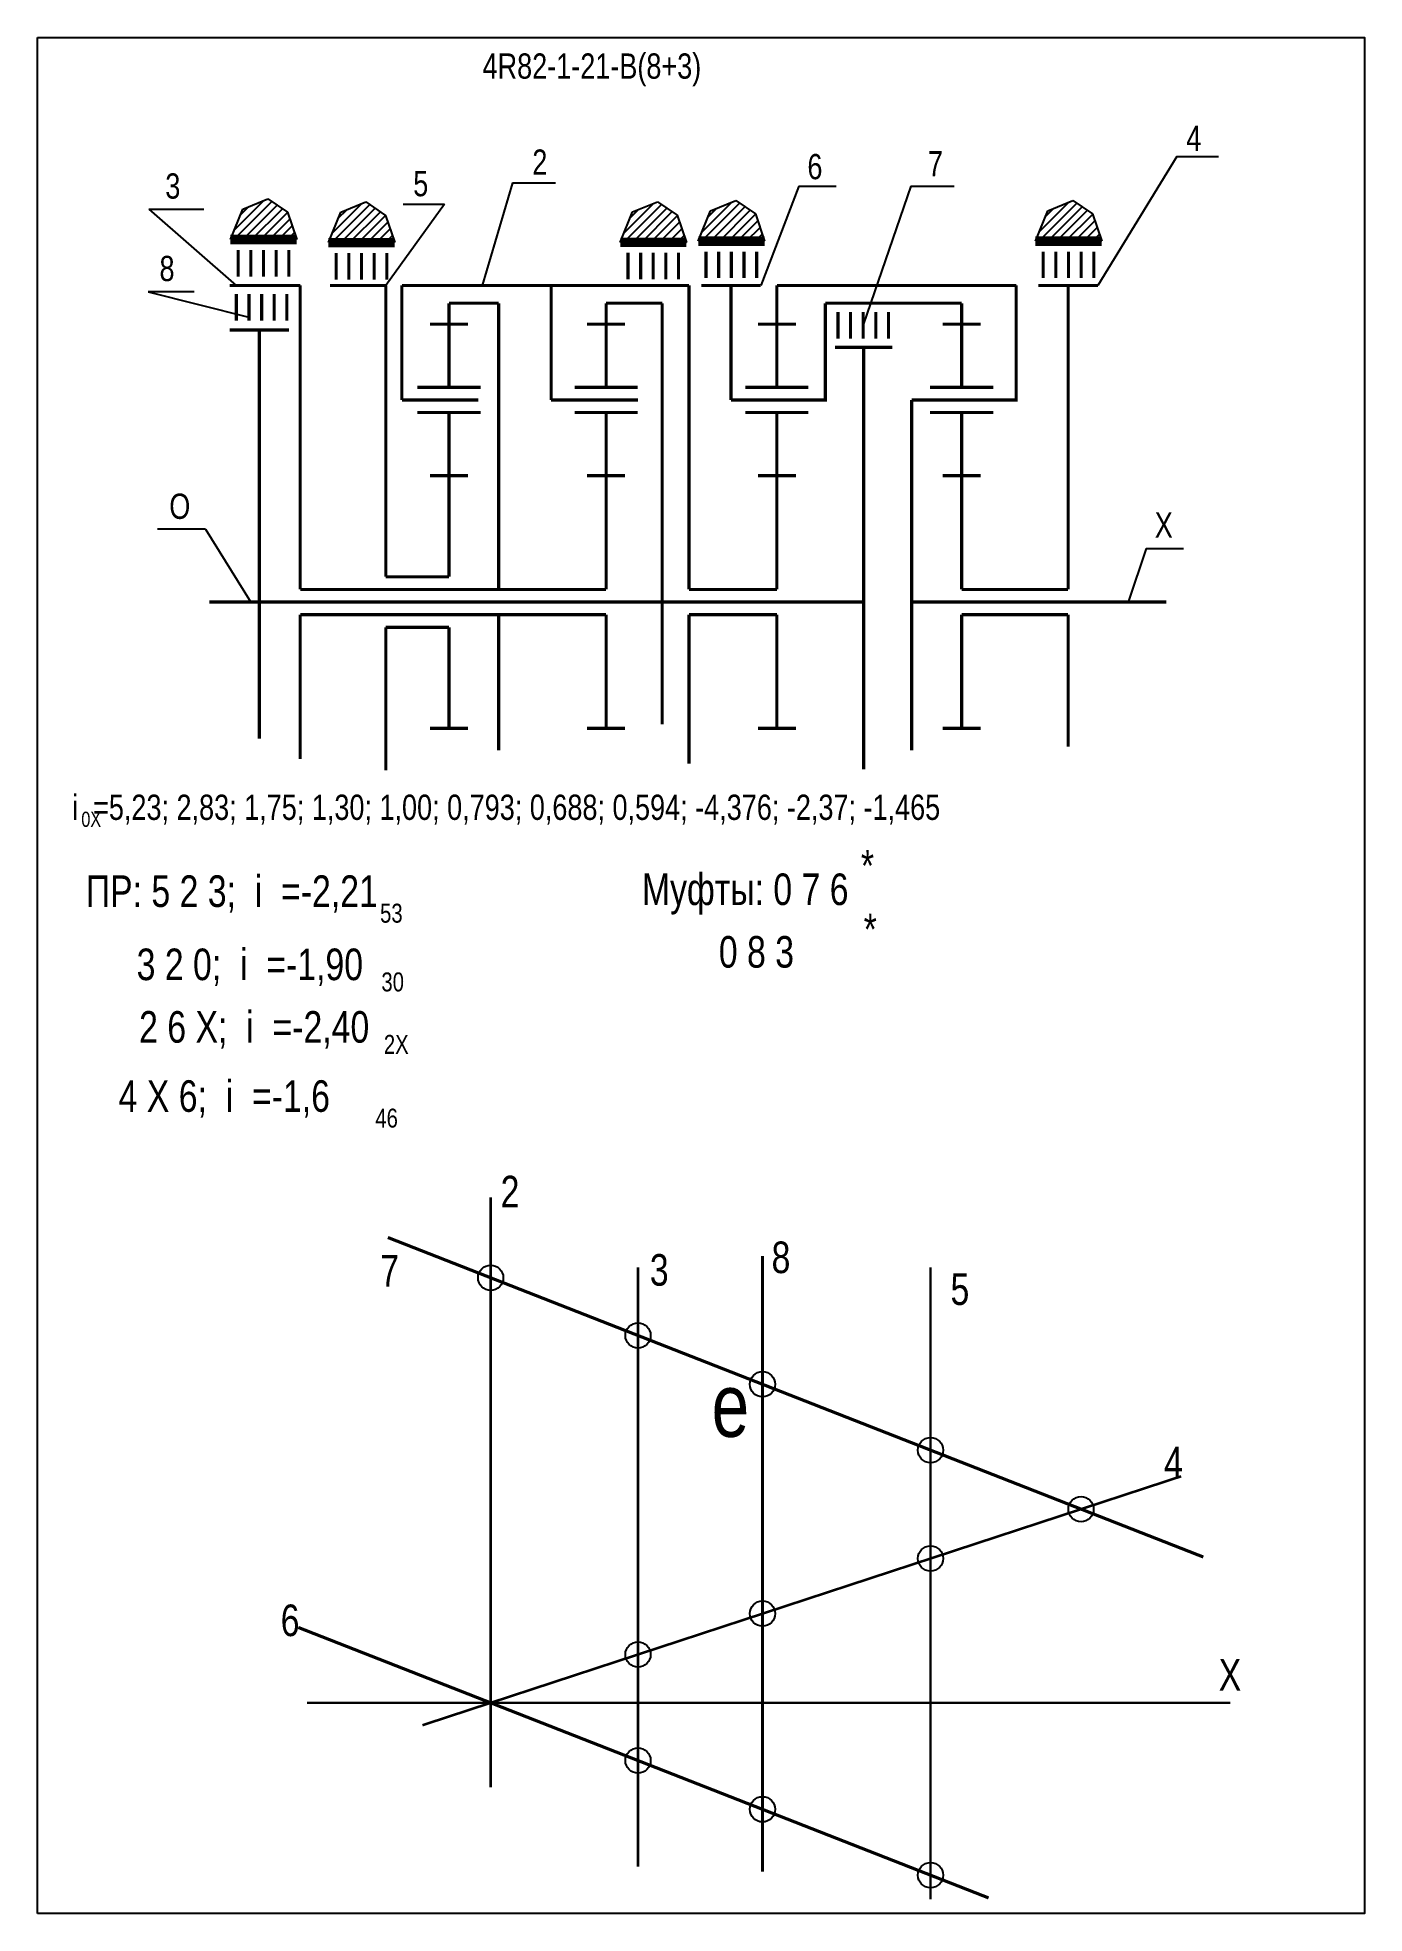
# Model space of a CAD drawing. Extents: x -352 to -142, y 153 to 450.
import ezdxf

# ---------------------------------------------------------------- set-up
doc = ezdxf.new("R2010")
doc.units = 0
doc.header["$LTSCALE"] = 15
doc.layers.get('0').update_dxf_attribs({"linetype": 'CONTINUOUS'})
doc.layers.add('DIM', color=92, linetype='CONTINUOUS')
doc.layers.add('MAIN', color=5, linetype='CONTINUOUS')
doc.styles.add('AMK', font='amk.shx', dxfattribs={"width": 0.8})

msp = doc.modelspace()

# ---------------------------------------------------------------- hatches: boundary and pattern name
at = {"layer": 'DIM'}
h = msp.add_hatch(dxfattribs=at)
h.set_pattern_fill('_USER', color=0, angle=45, style=0, pattern_type=0)
h.set_pattern_definition([(45, (-69.6629, -7.8192), (-0.7071068, 0.7071068), [])])
h.paths.add_polyline_path([(-319.96, 422.7), (-321.9, 417.88), (-311.41, 417.88), (-312.86, 422.2), (-315.97, 424.32)])
h = msp.add_hatch(dxfattribs=at)
h.set_pattern_fill('_USER', color=0, angle=45, style=0, pattern_type=0)
h.set_pattern_definition([(45, (-54.1541, -8.3094), (-0.7071068, 0.7071068), [])])
h.paths.add_polyline_path([(-304.45, 422.21), (-306.39, 417.39), (-295.9, 417.39), (-297.35, 421.71), (-300.46, 423.83)])
h = msp.add_hatch(dxfattribs=at)
h.set_pattern_fill('_USER', color=0, angle=45, style=0, pattern_type=0)
h.set_pattern_definition([(45, (-7.9839, -8.2723), (-0.7071068, 0.7071068), [])])
h.paths.add_polyline_path([(-258.28, 422.25), (-260.22, 417.43), (-249.73, 417.43), (-251.18, 421.75), (-254.29, 423.86)])
h = msp.add_hatch(dxfattribs=at)
h.set_pattern_fill('_USER', color=0, angle=45, style=0, pattern_type=0)
h.set_pattern_definition([(45, (4.3796, -8.0642), (-0.7071068, 0.7071068), [])])
h.paths.add_polyline_path([(-245.92, 422.45), (-247.86, 417.63), (-237.36, 417.63), (-238.81, 421.96), (-241.93, 424.07)])
h = msp.add_hatch(dxfattribs=at)
h.set_pattern_fill('_USER', color=0, angle=45, style=0, pattern_type=0)
h.set_pattern_definition([(45, (57.7379, -8.0642), (-0.7071068, 0.7071068), [])])
h.paths.add_polyline_path([(-192.56, 422.45), (-194.5, 417.63), (-184.01, 417.63), (-185.45, 421.96), (-188.57, 424.07)])

# ---------------------------------------------------------------- linework, layer by layer
at = {"const_width": 0.4}
for points in [[(-280.72, 266.24), (-280.72, 172.82)], [(-257.4, 255.14), (-257.4, 160.27)], [(-211.1, 255.14), (-211.1, 155.11)], [(-291.52, 182.67), (-171.44, 222.08)]]:
    msp.add_lwpolyline(points, dxfattribs=at)
at = {"layer": 'DIM', "color": 0}
for p, q in [((-172.11, 431.04), (-184.62, 410.62)), ((-172.11, 431.04), (-165.54, 431.04)), ((-277.28, 426.85), (-282.04, 410.62)), ((-277.28, 426.85), (-270.44, 426.85)), ((-231.97, 426.32), (-237.98, 410.62)), ((-231.97, 426.32), (-226.06, 426.32)), ((-214.21, 426.31), (-221.72, 404.55)), ((-214.21, 426.31), (-207.34, 426.31)), ((-334.84, 422.67), (-326.11, 422.67)), ((-334.84, 422.67), (-320.97, 410.62)), ((-321.9, 417.88), (-319.96, 422.7)), ((-319.96, 422.7), (-315.97, 424.32)), ((-315.97, 424.32), (-312.86, 422.2)), ((-312.86, 422.2), (-311.41, 417.88)), ((-306.39, 417.39), (-304.45, 422.21)), ((-304.45, 422.21), (-300.46, 423.83)), ((-300.46, 423.83), (-297.35, 421.71)), ((-288.02, 423.49), (-297.31, 410.62)), ((-294.59, 423.49), (-288.02, 423.49)), ((-260.22, 417.43), (-258.28, 422.25)), ((-258.28, 422.25), (-254.29, 423.86)), ((-254.29, 423.86), (-251.18, 421.75)), ((-251.18, 421.75), (-249.73, 417.43)), ((-247.86, 417.63), (-245.92, 422.45)), ((-245.92, 422.45), (-241.93, 424.07)), ((-241.93, 424.07), (-238.81, 421.96)), ((-238.81, 421.96), (-237.36, 417.63)), ((-194.5, 417.63), (-192.56, 422.45)), ((-192.56, 422.45), (-188.57, 424.07)), ((-188.57, 424.07), (-185.45, 421.96)), ((-185.45, 421.96), (-184.01, 417.63)), ((-297.35, 421.71), (-295.9, 417.39)), ((-258.97, 417.24), (-252.06, 417.24)), ((-246.61, 417.45), (-239.69, 417.45)), ((-193.25, 417.45), (-186.34, 417.45)), ((-327.65, 409.6), (-334.9, 409.6)), ((-334.9, 409.6), (-318.97, 405.58)), ((-325.83, 372.05), (-333.43, 372.05)), ((-325.83, 372.05), (-318.69, 360.49)), ((-177, 368.95), (-179.82, 360.49)), ((-177, 368.95), (-171.09, 368.95))]:
    msp.add_line(p, q, dxfattribs=at)
for points, const_width in [([(-310.86, 410.62), (-322.03, 410.62)], 0.5), ([(-310.86, 410.62), (-310.86, 362.49)], 0.5), ([(-297.31, 410.62), (-306.14, 410.62)], 0.5), ([(-297.31, 410.62), (-297.31, 364.49)], 0.5), ([(-249.32, 410.62), (-294.77, 410.62)], 0.5), ([(-294.77, 392.49), (-294.77, 410.62)], 0.5), ([(-271.15, 392.49), (-271.15, 410.62)], 0.5), ([(-249.32, 410.62), (-249.32, 362.49)], 0.5), ([(-242.69, 410.62), (-242.69, 392.49)], 0.5), ([(-197.55, 410.62), (-235.42, 410.62)], 0.5), ([(-235.42, 410.62), (-235.42, 404.49)], 0.5), ([(-201.41, 392.49), (-197.55, 392.49), (-197.55, 410.62)], 0.5), ([(-189.33, 410.62), (-189.33, 362.49)], 0.5), ([(-279.45, 407.8), (-287.31, 407.8)], 0.5), ([(-279.45, 407.8), (-279.45, 362.49)], 0.5), ([(-262.45, 407.8), (-253.57, 407.8)], 0.5), ([(-253.57, 341.12), (-253.57, 407.8)], 0.5), ([(-230.65, 392.49), (-227.75, 392.49), (-227.75, 407.8)], 0.5), ([(-206.17, 407.8), (-227.75, 407.8)], 0.5), ([(-322.03, 403.55), (-312.65, 403.55)], 0.5), ([(-317.34, 403.55), (-317.34, 338.87)], 0.5), ([(-221.69, 400.82), (-221.69, 334.03)], 0.5), ([(-291.55, 392.49), (-292.72, 392.49)], 0.5), ([(-214.09, 392.49), (-214.09, 360.49)], 0.5), ([(-310.86, 362.49), (-262.45, 362.49)], 0.5), ([(-297.31, 364.49), (-287.31, 364.49)], 0.5), ([(-235.42, 362.49), (-249.32, 362.49)], 0.5), ([(-206.17, 362.49), (-199.71, 362.49)], 0.5), ([(-189.33, 362.49), (-206.17, 362.49)], 0.5), ([(-325.22, 360.49), (-253.57, 360.49)], 0.5), ([(-253.57, 360.49), (-221.69, 360.49)], 0.5), ([(-214.09, 360.49), (-214.09, 337.03)], 0.5), ([(-214.09, 360.49), (-173.77, 360.49)], 0.5), ([(-310.86, 358.49), (-262.45, 358.49)], 0.5), ([(-310.86, 358.49), (-310.86, 335.65)], 0.5), ([(-297.31, 356.49), (-287.31, 356.49)], 0.5), ([(-297.31, 356.49), (-297.31, 333.85)], 0.5), ([(-279.45, 358.49), (-279.45, 337.01)], 0.5), ([(-249.32, 358.49), (-249.32, 334.9)], 0.5), ([(-235.42, 358.49), (-249.32, 358.49)], 0.5), ([(-206.17, 358.49), (-199.71, 358.49)], 0.5), ([(-189.33, 358.49), (-206.17, 358.49)], 0.5), ([(-189.33, 358.49), (-189.33, 337.57)], 0.5), ([(-167.93, 209.3), (-296.99, 259.89)], 0.5), ([(-237.7, 256.94), (-237.7, 159.48)], 0.5), ([(-201.92, 155.33), (-311.16, 198.15)], 0.5), ([(-309.78, 186.22), (-163.68, 186.22)], 0.4)]:
    msp.add_lwpolyline(points, dxfattribs=dict(at, const_width=const_width))
for centre in [(-280.72, 253.51), (-257.4, 244.37), (-237.7, 236.65), (-211.1, 226.22), (-187.29, 216.88), (-211.1, 209.07), (-237.7, 200.34), (-257.4, 193.87), (-257.4, 177.08), (-237.7, 169.36), (-211.1, 158.93)]:
    msp.add_circle(centre, 2, dxfattribs=at)
at = {"layer": 'MAIN'}
for points in [[(-352.43, 152.87), (-352.43, 449.87)], [(-352.43, 449.87), (-142.43, 449.87), (-142.43, 152.87), (-352.43, 152.87)]]:
    msp.add_lwpolyline(points, dxfattribs=at)
at = {"layer": 'MAIN', "color": 0}
for points, const_width in [([(-321.9, 417.88), (-311.41, 417.88)], 1.5), ([(-312.67, 416.23), (-312.67, 412.03)], 0.5), ([(-306.39, 417.39), (-295.9, 417.39)], 1.5), ([(-297.16, 415.74), (-297.16, 411.54)], 0.5), ([(-260.22, 417.43), (-249.73, 417.43)], 1.5), ([(-250.99, 415.78), (-250.99, 411.58)], 0.5), ([(-247.86, 417.63), (-237.36, 417.63)], 1.5), ([(-238.63, 415.98), (-238.63, 411.79)], 0.5), ([(-194.5, 417.63), (-184.01, 417.63)], 1.5), ([(-185.27, 415.98), (-185.27, 411.79)], 0.5), ([(-247.39, 410.62), (-237.98, 410.62)], 0.5), ([(-194.04, 410.62), (-184.62, 410.62)], 0.5), ([(-312.97, 409.24), (-312.97, 405.04)], 0.5), ([(-287.31, 404.49), (-287.31, 407.8)], 0.5), ([(-262.45, 404.49), (-262.45, 407.8)], 0.5), ([(-206.17, 394.49), (-206.17, 407.8)], 0.5), ([(-287.31, 404.49), (-290.31, 404.49)], 0.5), ([(-287.31, 394.49), (-287.31, 404.49)], 0.5), ([(-287.31, 404.49), (-284.31, 404.49)], 0.5), ([(-262.45, 404.49), (-265.45, 404.49)], 0.5), ([(-262.45, 394.49), (-262.45, 404.49)], 0.5), ([(-262.45, 404.49), (-259.45, 404.49)], 0.5), ([(-235.42, 404.49), (-238.42, 404.49)], 0.5), ([(-235.42, 394.49), (-235.42, 404.49)], 0.5), ([(-235.42, 404.49), (-232.42, 404.49)], 0.5), ([(-217.76, 406.4), (-217.76, 402.21)], 0.5), ([(-206.17, 404.49), (-209.17, 404.49)], 0.5), ([(-206.17, 404.49), (-203.17, 404.49)], 0.5), ([(-226.2, 400.82), (-217.17, 400.82)], 0.5), ([(-282.65, 392.49), (-294.77, 392.49)], 0.5), ([(-257.41, 392.49), (-271.15, 392.49)], 0.5), ([(-230.65, 392.49), (-242.69, 392.49)], 0.5), ([(-201.41, 392.49), (-214.09, 392.49)], 0.5), ([(-287.31, 390.49), (-292.31, 390.49)], 0.5), ([(-287.31, 380.49), (-287.31, 390.49), (-282.31, 390.49)], 0.5), ([(-262.45, 390.49), (-267.45, 390.49)], 0.5), ([(-262.45, 380.49), (-262.45, 390.49), (-257.45, 390.49)], 0.5), ([(-235.42, 390.49), (-240.42, 390.49)], 0.5), ([(-235.42, 380.49), (-235.42, 390.49), (-230.42, 390.49)], 0.5), ([(-206.17, 390.49), (-211.17, 390.49)], 0.5), ([(-206.17, 380.49), (-206.17, 390.49), (-201.17, 390.49)], 0.5), ([(-287.31, 380.49), (-290.31, 380.49)], 0.5), ([(-287.31, 364.49), (-287.31, 380.49)], 0.5), ([(-287.31, 380.49), (-284.31, 380.49)], 0.5), ([(-262.45, 380.49), (-265.45, 380.49)], 0.5), ([(-262.45, 362.49), (-262.45, 380.49)], 0.5), ([(-262.45, 380.49), (-259.45, 380.49)], 0.5), ([(-235.42, 380.49), (-238.42, 380.49)], 0.5), ([(-235.42, 362.49), (-235.42, 380.49)], 0.5), ([(-235.42, 380.49), (-232.42, 380.49)], 0.5), ([(-206.17, 380.49), (-209.17, 380.49)], 0.5), ([(-206.17, 362.49), (-206.17, 380.49)], 0.5), ([(-206.17, 380.49), (-203.17, 380.49)], 0.5), ([(-287.31, 356.49), (-287.31, 340.49)], 0.5), ([(-262.45, 358.49), (-262.45, 340.49)], 0.5), ([(-235.42, 358.49), (-235.42, 340.49)], 0.5), ([(-206.17, 358.49), (-206.17, 340.49)], 0.5), ([(-287.31, 340.49), (-290.31, 340.49)], 0.5), ([(-287.31, 340.49), (-284.31, 340.49)], 0.5), ([(-262.45, 340.49), (-265.45, 340.49)], 0.5), ([(-262.45, 340.49), (-259.45, 340.49)], 0.5), ([(-235.42, 340.49), (-238.42, 340.49)], 0.5), ([(-235.42, 340.49), (-232.42, 340.49)], 0.5), ([(-206.17, 340.49), (-209.17, 340.49)], 0.5), ([(-206.17, 340.49), (-203.17, 340.49)], 0.5)]:
    msp.add_lwpolyline(points, dxfattribs=dict(at, const_width=const_width))
for points in [[(-320.67, 416.23, 0.5, 0.5, 0), (-320.67, 412.03, 0.5, 0.5, 0)], [(-318.67, 416.23, 0.5, 0.5, 0), (-318.67, 412.03, 0.5, 0.5, 0)], [(-316.67, 416.23, 0.5, 0.5, 0), (-316.67, 412.03, 0.5, 0.5, 0)], [(-314.67, 416.23, 0.5, 0.5, 0), (-314.67, 412.03, 0.5, 0.5, 0)], [(-305.16, 415.74, 0.5, 0.5, 0), (-305.16, 411.54, 0.5, 0.5, 0)], [(-303.16, 415.74, 0.5, 0.5, 0), (-303.16, 411.54, 0.5, 0.5, 0)], [(-301.16, 415.74, 0.5, 0.5, 0), (-301.16, 411.54, 0.5, 0.5, 0)], [(-299.16, 415.74, 0.5, 0.5, 0), (-299.16, 411.54, 0.5, 0.5, 0)], [(-258.99, 415.78, 0.5, 0.5, 0), (-258.99, 411.58, 0.5, 0.5, 0)], [(-256.99, 415.78, 0.5, 0.5, 0), (-256.99, 411.58, 0.5, 0.5, 0)], [(-254.99, 415.78, 0.5, 0.5, 0), (-254.99, 411.58, 0.5, 0.5, 0)], [(-252.99, 415.78, 0.5, 0.5, 0), (-252.99, 411.58, 0.5, 0.5, 0)], [(-246.63, 415.98, 0.5, 0.5, 0), (-246.63, 411.79, 0.5, 0.5, 0)], [(-244.63, 415.98, 0.5, 0.5, 0), (-244.63, 411.79, 0.5, 0.5, 0)], [(-242.63, 415.98, 0.5, 0.5, 0), (-242.63, 411.79, 0.5, 0.5, 0)], [(-240.63, 415.98, 0.5, 0.5, 0), (-240.63, 411.79, 0.5, 0.5, 0)], [(-193.27, 415.98, 0.5, 0.5, 0), (-193.27, 411.79, 0.5, 0.5, 0)], [(-191.27, 415.98, 0.5, 0.5, 0), (-191.27, 411.79, 0.5, 0.5, 0)], [(-189.27, 415.98, 0.5, 0.5, 0), (-189.27, 411.79, 0.5, 0.5, 0)], [(-187.27, 415.98, 0.5, 0.5, 0), (-187.27, 411.79, 0.5, 0.5, 0)], [(-320.97, 409.24, 0.5, 0.5, 0), (-320.97, 405.04, 0.5, 0.5, 0)], [(-318.97, 409.24, 0.5, 0.5, 0), (-318.97, 405.04, 0.5, 0.5, 0)], [(-316.97, 409.24, 0.5, 0.5, 0), (-316.97, 405.04, 0.5, 0.5, 0)], [(-314.97, 409.24, 0.5, 0.5, 0), (-314.97, 405.04, 0.5, 0.5, 0)], [(-225.76, 406.4, 0.5, 0.5, 0), (-225.76, 402.21, 0.5, 0.5, 0)], [(-223.76, 406.4, 0.5, 0.5, 0), (-223.76, 402.21, 0.5, 0.5, 0)], [(-221.76, 406.4, 0.5, 0.5, 0), (-221.76, 402.21, 0.5, 0.5, 0)], [(-219.76, 406.4, 0.5, 0.5, 0), (-219.76, 402.21, 0.5, 0.5, 0)], [(-282.31, 394.49, 0.5, 0.5, 0), (-292.31, 394.49, 0.5, 0.5, 0)], [(-257.45, 394.49, 0.5, 0.5, 0), (-267.45, 394.49, 0.5, 0.5, 0)], [(-230.42, 394.49, 0.5, 0.5, 0), (-240.42, 394.49, 0.5, 0.5, 0)], [(-201.17, 394.49, 0.5, 0.5, 0), (-211.17, 394.49, 0.5, 0.5, 0)]]:
    msp.add_lwpolyline(points, format="xyseb", dxfattribs=at)

# ---------------------------------------------------------------- texts
at = {"layer": 'DIM', "color": 0, "style": 'AMK', "width": 0.8}
for s, height, p in [('4R82-1-21-B(8+3)', 4, (-282, 443.35)), ('4', 4, (-170.63, 431.92)), ('2', 4, (-274.13, 428.14)), ('6', 4, (-230.59, 427.43)), ('7', 4, (-211.53, 427.88)), ('3', 4, (-332.21, 424.36)), ('5', 4, (-292.97, 424.74)), ('8', 4, (-333.13, 411.3)), ('O', 4, (-331.58, 373.66)), ('X', 4, (-175.62, 370.68)), ('i  =5,23; 2,83; 1,75; 1,30; 1,00; 0,793; 0,688; 0,594; -4,376; -2,37; -1,465', 4, (-346.97, 326)), ('0X', 2.4, (-345.5, 324.9)), ('*', 5, (-222.12, 316.25)), (' ПР: 5 2 3;  i  =-2,21', 5, (-346.28, 312.22)), ('Муфты: 0 7 6', 5, (-256.78, 312.52)), ('53', 3, (-298.22, 309.73)), ('*', 5, (-221.69, 306.18)), ('       0 8 3', 5, (-255.01, 302.61)), ('    3 2 0;  i  =-1,90', 5, (-342.69, 300.63)), ('30', 3, (-298.01, 298.85)), ('    2 6 X;  i  =-2,40', 5, (-342.3, 290.73)), ('2X', 3, (-297.62, 288.96)), ('     4 X 6;  i  =-1,6', 5, (-347.03, 279.78)), ('46', 3, (-298.97, 277.29)), ('2', 5, (-279.14, 264.66)), ('8', 5, (-236.26, 254.25)), ('7', 5, (-298.21, 252.12)), ('3', 5, (-255.53, 252.26)), ('5', 5, (-207.94, 249.21)), ('e', 10, (-245.75, 228.33)), ('4', 5, (-174.15, 221.76)), ('6', 5, (-313.95, 196.78)), ('X', 5, (-165.5, 188.14))]:
    msp.add_text(s, height=height, dxfattribs=at).set_placement(p)

doc.saveas('drawing.dxf')
